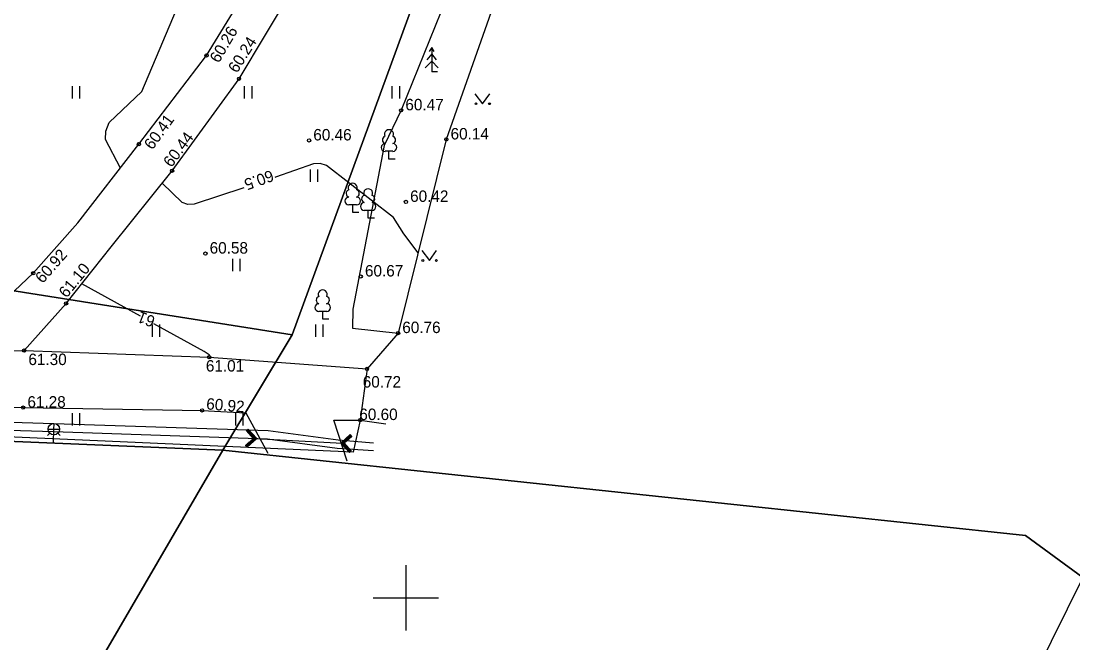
# Model space of a CAD drawing. Extents: x 641099 to 641614, y 6453870 to 6454751.
# Drawn here: x 641376.5 to 641440.8, y 6454147.2 to 6454185.3 of the extents above; entities that cross this region are included whole.
import ezdxf

# ---------------------------------------------------------------- set-up
doc = ezdxf.new("R2010")
doc.units = 0
for name, color, linetype in [('AED', 7, 'Continuous'), ('HALJASTUS', 7, 'Continuous'), ('HORISONTAAL-EH2000', 7, 'Continuous'), ('KORGUS-EH2000', 7, 'Continuous'), ('KTRASS', 7, 'Continuous'), ('MOOTPIIR', 7, 'Continuous'), ('PIIR', 7, 'Continuous'), ('PUU', 7, 'Continuous'), ('TEE', 7, 'Continuous'), ('TRUUP', 7, 'Continuous'), ('VKAEV', 7, 'Continuous'), ('VORK', 7, 'Continuous'), ('VTRASS', 7, 'Continuous')]:
    doc.layers.add(name, color=color, linetype=linetype)

msp = doc.modelspace()

# ---------------------------------------------------------------- linework, layer by layer
at = {"layer": 'AED'}
msp.add_line((641396.75, 6454166.5), (641399.526, 6454166.2), dxfattribs=at)
msp.add_lwpolyline([(641413.058, 6454210.43), (641409.507, 6454202.007), (641407.756, 6454199.082), (641404.925, 6454192.702), (641399.714, 6454179.831), (641398.668, 6454177.68), (641396.771, 6454167.663), (641396.75, 6454166.5)], dxfattribs=at)
at = {"layer": 'HALJASTUS'}
for p, q in [((641379.589, 6454181.308), (641379.589, 6454180.547)), ((641380.044, 6454181.308), (641380.044, 6454180.547)), ((641390.124, 6454181.308), (641390.124, 6454180.547)), ((641390.579, 6454181.308), (641390.579, 6454180.547)), ((641399.153, 6454181.308), (641399.153, 6454180.547)), ((641399.608, 6454181.308), (641399.608, 6454180.547)), ((641404.231, 6454180.842), (641404.694, 6454180.235)), ((641404.694, 6454180.235), (641405.14, 6454180.842)), ((641394.152, 6454176.206), (641394.152, 6454175.445)), ((641394.607, 6454176.206), (641394.607, 6454175.445)), ((641389.4, 6454170.742), (641389.4, 6454169.981)), ((641389.855, 6454170.742), (641389.855, 6454169.981)), ((641400.977, 6454171.247), (641401.441, 6454170.64)), ((641401.441, 6454170.64), (641401.886, 6454171.247)), ((641384.481, 6454166.721), (641384.481, 6454165.96)), ((641384.936, 6454166.721), (641384.936, 6454165.96)), ((641394.481, 6454166.721), (641394.481, 6454165.96)), ((641394.936, 6454166.721), (641394.936, 6454165.96)), ((641379.589, 6454161.308), (641379.589, 6454160.547)), ((641380.044, 6454161.308), (641380.044, 6454160.547)), ((641389.589, 6454161.308), (641389.589, 6454160.547)), ((641390.044, 6454161.308), (641390.044, 6454160.547))]:
    msp.add_line(p, q, dxfattribs=at)
for centre in [(641404.293, 6454180.235), (641405.122, 6454180.235), (641401.04, 6454170.64), (641401.869, 6454170.64)]:
    msp.add_circle(centre, 0.055, dxfattribs=at)
at = {"layer": 'HORISONTAAL-EH2000'}
for points in [[(641382.546, 6454176.294), (641381.634, 6454178.048), (641381.65, 6454178.552), (641381.869, 6454179.082), (641383.85, 6454180.984), (641386.424, 6454187.091), (641389.908, 6454190.894), (641390.186, 6454191.307), (641390.331, 6454191.772), (641390.412, 6454192.626)], [(641400.752, 6454171.119), (641399.888, 6454172.267), (641399.256, 6454173.272), (641395.143, 6454176.464), (641394.765, 6454176.581), (641394.353, 6454176.565), (641392.026, 6454175.739), (641391.991, 6454175.727)], [(641390.088, 6454175.091), (641387.066, 6454174.081), (641386.675, 6454174.071), (641386.333, 6454174.182), (641385.103, 6454175.377)], [(641383.777, 6454167.23), (641380.188, 6454169.223)], [(641388.096, 6454164.712), (641387.975, 6454164.868), (641387.674, 6454165.066), (641384.598, 6454166.774)]]:
    msp.add_lwpolyline(points, dxfattribs=at)
at = {"layer": 'KORGUS-EH2000'}
for centre in [(641387.815, 6454183.193), (641389.801, 6454181.762), (641399.714, 6454179.831), (641383.683, 6454177.764), (641394.085, 6454177.988), (641402.479, 6454178.048), (641385.711, 6454176.135), (641400.005, 6454174.227), (641387.746, 6454171.064), (641377.22, 6454169.864), (641397.244, 6454169.662), (641379.227, 6454168.011), (641399.526, 6454166.2), (641376.662, 6454165.13), (641387.98, 6454164.721), (641397.63, 6454164.006), (641376.602, 6454161.64), (641387.541, 6454161.467), (641397.216, 6454160.878)]:
    msp.add_circle(centre, 0.1, dxfattribs=at)
at = {"layer": 'KTRASS'}
msp.add_lwpolyline([(641398.022, 6454158.99), (641395.808, 6454159.145), (641391.536, 6454159.711), (641378.455, 6454160.155), (641360.363, 6454160.709), (641351.887, 6454161.564), (641342.86, 6454163.894), (641339.174, 6454165.393), (641334.238, 6454168.019), (641329.983, 6454171.345), (641325.855, 6454175.673), (641322.233, 6454182.459), (641316.735, 6454194.666), (641312.795, 6454204.313), (641308.732, 6454215.817), (641305.568, 6454220.003), (641298.655, 6454226.081)], dxfattribs=at)
at = {"layer": 'MOOTPIIR'}
msp.add_lwpolyline([(641439.735, 6454271.597), (641438.474, 6454265.536), (641427.972, 6454252.96), (641430.949, 6454247.639), (641430.366, 6454244.281), (641430.273, 6454241.996), (641429.155, 6454238.644), (641423.233, 6454240.466), (641422.553, 6454238.046), (641420.651, 6454229.775), (641418.532, 6454222.78), (641412.825, 6454207.453), (641402.479, 6454178.048), (641399.526, 6454166.2), (641397.63, 6454164.006), (641397.216, 6454160.878), (641396.779, 6454158.917), (641362.27, 6454160.432)], dxfattribs=at)
at = {"layer": 'PIIR'}
for points in [[(641468.37, 6454625.1), (641503.5, 6454663.59), (641613.5, 6454638.14), (641569.11, 6454557.56), (641609.54, 6454550.16), (641499.63, 6454225.28), (641490.72, 6454229.86), (641476.8, 6454193.98), (641465.32, 6454199.56), (641441.4, 6454151.24), (641437.89, 6454153.82), (641388.82, 6454159.04), (641393.05, 6454166.1), (641431.57, 6454271.54), (641430.99, 6454297.97), (641429.64, 6454358.16), (641431.2, 6454405.02), (641432.8, 6454452.01), (641434.31, 6454499.07), (641435.88, 6454543.83), (641433.17, 6454586.67)], [(641348.14, 6454291.29), (641367.8, 6454297.97), (641430.99, 6454297.97), (641431.57, 6454271.54), (641393.05, 6454166.1), (641337.74, 6454174.84), (641313.62, 6454220.11), (641302.23, 6454241.46), (641354.66, 6454213.64)], [(641328.28, 6454170.64), (641305.35, 6454214.11), (641313.62, 6454220.11), (641337.74, 6454174.84), (641393.05, 6454166.1), (641388.82, 6454159.04), (641344.29, 6454160.9)], [(641361.61, 6454112.32), (641328.28, 6454170.64), (641344.29, 6454160.9), (641388.82, 6454159.04)], [(641361.61, 6454112.32), (641388.82, 6454159.04), (641437.89, 6454153.82), (641441.4, 6454151.24), (641432.69, 6454133.64), (641468.73, 6454099.59), (641410.31, 6454014.9)]]:
    msp.add_lwpolyline(points, close=True, dxfattribs=at)
at = {"layer": 'PUU'}
for p, q in [((641401.588, 6454183.68), (641401.438, 6454183.43)), ((641401.738, 6454183.43), (641401.588, 6454183.68)), ((641401.588, 6454183.68), (641401.588, 6454182.18)), ((641401.588, 6454183.28), (641401.288, 6454182.93)), ((641401.888, 6454182.93), (641401.588, 6454183.28)), ((641401.588, 6454182.83), (641401.188, 6454182.43)), ((641401.988, 6454182.43), (641401.588, 6454182.83)), ((641401.948, 6454182.18), (641401.588, 6454182.18)), ((641399.211, 6454177.322), (641398.731, 6454177.322)), ((641398.971, 6454176.847), (641398.971, 6454177.322)), ((641399.351, 6454176.847), (641398.971, 6454176.847)), ((641396.995, 6454174.046), (641396.515, 6454174.046)), ((641396.755, 6454173.571), (641396.755, 6454174.046)), ((641397.135, 6454173.571), (641396.755, 6454173.571)), ((641397.939, 6454173.709), (641397.459, 6454173.709)), ((641397.699, 6454173.234), (641397.699, 6454173.709)), ((641398.079, 6454173.234), (641397.699, 6454173.234)), ((641395.163, 6454167.523), (641394.683, 6454167.523)), ((641394.923, 6454167.048), (641394.923, 6454167.523)), ((641395.303, 6454167.048), (641394.923, 6454167.048))]:
    msp.add_line(p, q, dxfattribs=at)
for centre, radius, start, end in [((641398.971, 6454178.367), 0.277, 332.5799, 207.4201), ((641398.734, 6454177.559), 0.238, 90.0016, 269.3953), ((641398.801, 6454178.02), 0.233, 109.02174, 253.14154), ((641399.141, 6454178.02), 0.233, 286.85082, 70.98591), ((641399.208, 6454177.559), 0.238, 270.6047, 89.9984), ((641396.755, 6454175.091), 0.277, 332.5799, 207.4201), ((641396.518, 6454174.283), 0.238, 90.0016, 269.3953), ((641396.585, 6454174.743), 0.233, 109.02174, 253.14154), ((641396.925, 6454174.743), 0.233, 286.85082, 70.98591), ((641396.993, 6454174.283), 0.238, 270.6047, 89.9984), ((641397.529, 6454174.407), 0.233, 109.02174, 253.14154), ((641397.699, 6454174.754), 0.277, 332.5799, 207.4201), ((641397.869, 6454174.407), 0.233, 286.85082, 70.98591), ((641397.461, 6454173.947), 0.238, 90.0016, 269.3953), ((641397.936, 6454173.947), 0.238, 270.6047, 89.9984), ((641394.923, 6454168.568), 0.277, 332.5799, 207.4201), ((641394.753, 6454168.221), 0.233, 109.02174, 253.14154), ((641395.093, 6454168.221), 0.233, 286.85082, 70.98591), ((641394.686, 6454167.76), 0.238, 90.0016, 269.3953), ((641395.16, 6454167.76), 0.238, 270.6047, 89.9984)]:
    msp.add_arc(centre, radius, start, end, dxfattribs=at)
at = {"layer": 'TEE'}
for points in [[(641298.913, 6454247.21), (641299.655, 6454242.034), (641304.172, 6454231.228), (641308.207, 6454225.044), (641312.845, 6454217.42), (641316.166, 6454209.412), (641321.059, 6454197.275), (641325.817, 6454186.531), (641330.468, 6454178.933), (641331.015, 6454178.286), (641334.761, 6454174.61), (641335.693, 6454173.82), (641339.732, 6454171.021), (641343.354, 6454169.24), (641346.818, 6454167.928), (641348.637, 6454167.368), (641354.582, 6454166.029), (641362.104, 6454165.234), (641370.84, 6454165.091), (641376.662, 6454165.13), (641387.98, 6454164.721), (641397.63, 6454164.006)], [(641370.84, 6454165.091), (641374.125, 6454166.968), (641377.22, 6454169.864), (641379.954, 6454172.943), (641383.683, 6454177.764), (641387.815, 6454183.193), (641392.474, 6454190.815), (641395.629, 6454198.565), (641397.313, 6454206.137), (641399.139, 6454217.167), (641401.173, 6454226.08), (641403.883, 6454231.857), (641407.612, 6454236.253), (641411.532, 6454239.478), (641416.493, 6454241.258), (641420.11, 6454240.97), (641423.233, 6454240.466)], [(641376.662, 6454165.13), (641379.227, 6454168.011), (641381.976, 6454171.476), (641385.711, 6454176.135), (641389.801, 6454181.762), (641394.651, 6454189.846), (641397.852, 6454198.128), (641399.55, 6454205.459), (641401.302, 6454216.936), (641403.286, 6454225.494), (641405.875, 6454230.698), (641409.292, 6454234.479), (641412.978, 6454237.104), (641416.908, 6454238.578), (641419.61, 6454238.728), (641422.553, 6454238.046)], [(641340.174, 6454164.25), (641342.228, 6454165.589), (641347.578, 6454163.889), (641354.26, 6454162.541), (641361.927, 6454161.811), (641370.209, 6454161.731), (641376.602, 6454161.64), (641387.541, 6454161.467), (641390.218, 6454161.325), (641391.554, 6454158.842)], [(641396.41, 6454158.363), (641395.604, 6454160.879), (641397.216, 6454160.878), (641398.79, 6454160.654)]]:
    msp.add_lwpolyline(points, dxfattribs=at)
at = {"layer": 'TRUUP'}
for p, q in [((641390.254, 6454160.228), (641390.36, 6454160.323)), ((641390.881, 6454159.745), (641390.36, 6454160.323)), ((641390.207, 6454159.33), (641390.679, 6454159.755)), ((641390.679, 6454159.755), (641390.254, 6454160.228)), ((641390.255, 6454159.277), (641390.78, 6454159.75)), ((641390.258, 6454160.224), (641390.411, 6454160.266)), ((641390.276, 6454160.203), (641390.43, 6454160.245)), ((641390.287, 6454160.258), (641390.393, 6454160.286)), ((641390.295, 6454160.182), (641390.449, 6454160.224)), ((641390.302, 6454159.224), (641390.881, 6454159.745)), ((641390.78, 6454159.75), (641390.307, 6454160.275)), ((641390.314, 6454160.161), (641390.468, 6454160.203)), ((641390.328, 6454160.295), (641390.374, 6454160.307)), ((641390.333, 6454160.141), (641390.486, 6454160.182)), ((641390.351, 6454160.12), (641390.505, 6454160.162)), ((641390.37, 6454160.099), (641390.524, 6454160.141)), ((641390.389, 6454160.078), (641390.543, 6454160.12)), ((641390.408, 6454160.057), (641390.561, 6454160.099)), ((641390.426, 6454160.036), (641390.58, 6454160.078)), ((641390.445, 6454160.016), (641390.599, 6454160.058)), ((641390.464, 6454159.995), (641390.618, 6454160.037)), ((641390.482, 6454159.974), (641390.636, 6454160.016)), ((641390.501, 6454159.953), (641390.655, 6454159.995)), ((641390.52, 6454159.932), (641390.674, 6454159.974)), ((641390.536, 6454159.626), (641390.841, 6454159.709)), ((641390.539, 6454159.912), (641390.692, 6454159.954)), ((641390.557, 6454159.891), (641390.711, 6454159.933)), ((641390.576, 6454159.87), (641390.73, 6454159.912)), ((641390.577, 6454159.663), (641390.88, 6454159.746)), ((641390.595, 6454159.849), (641390.749, 6454159.891)), ((641390.614, 6454159.828), (641390.767, 6454159.87)), ((641390.618, 6454159.7), (641390.861, 6454159.766)), ((641390.632, 6454159.808), (641390.786, 6454159.85)), ((641390.651, 6454159.787), (641390.805, 6454159.829)), ((641390.66, 6454159.737), (641390.842, 6454159.787)), ((641390.67, 6454159.766), (641390.824, 6454159.808)), ((641390.78, 6454159.75), (641396.13, 6454159.46)), ((641396.608, 6454159.986), (641396.029, 6454159.465)), ((641396.655, 6454159.933), (641396.13, 6454159.46)), ((641396.498, 6454159.696), (641396.193, 6454159.612)), ((641396.703, 6454159.88), (641396.231, 6454159.455)), ((641396.539, 6454159.733), (641396.234, 6454159.65)), ((641396.581, 6454159.77), (641396.276, 6454159.687)), ((641396.622, 6454159.807), (641396.317, 6454159.724)), ((641396.663, 6454159.844), (641396.358, 6454159.761)), ((641396.702, 6454159.881), (641396.399, 6454159.798)), ((641396.684, 6454159.902), (641396.441, 6454159.836)), ((641396.665, 6454159.923), (641396.482, 6454159.873)), ((641396.646, 6454159.943), (641396.523, 6454159.91)), ((641396.628, 6454159.964), (641396.565, 6454159.947)), ((641396.703, 6454159.88), (641396.608, 6454159.986)), ((641390.207, 6454159.33), (641390.302, 6454159.224)), ((641390.208, 6454159.329), (641390.511, 6454159.412)), ((641390.226, 6454159.308), (641390.469, 6454159.374)), ((641390.245, 6454159.287), (641390.428, 6454159.337)), ((641390.247, 6454159.366), (641390.552, 6454159.449)), ((641390.264, 6454159.267), (641390.387, 6454159.3)), ((641390.282, 6454159.246), (641390.345, 6454159.263)), ((641390.288, 6454159.403), (641390.593, 6454159.486)), ((641390.329, 6454159.44), (641390.634, 6454159.523)), ((641390.371, 6454159.477), (641390.676, 6454159.56)), ((641390.412, 6454159.514), (641390.717, 6454159.598)), ((641390.453, 6454159.551), (641390.758, 6454159.635)), ((641390.494, 6454159.589), (641390.8, 6454159.672)), ((641396.029, 6454159.465), (641396.55, 6454158.887)), ((641396.333, 6454159.547), (641396.03, 6454159.464)), ((641396.292, 6454159.51), (641396.049, 6454159.444)), ((641396.25, 6454159.473), (641396.068, 6454159.423)), ((641396.374, 6454159.584), (641396.069, 6454159.501)), ((641396.24, 6454159.444), (641396.086, 6454159.402)), ((641396.259, 6454159.423), (641396.105, 6454159.381)), ((641396.416, 6454159.621), (641396.11, 6454159.538)), ((641396.278, 6454159.402), (641396.124, 6454159.36)), ((641396.13, 6454159.46), (641396.603, 6454158.935)), ((641396.296, 6454159.382), (641396.143, 6454159.34)), ((641396.457, 6454159.659), (641396.152, 6454159.575)), ((641396.315, 6454159.361), (641396.161, 6454159.319)), ((641396.334, 6454159.34), (641396.18, 6454159.298)), ((641396.353, 6454159.319), (641396.199, 6454159.277)), ((641396.371, 6454159.298), (641396.218, 6454159.256)), ((641396.231, 6454159.455), (641396.656, 6454158.982)), ((641396.39, 6454159.278), (641396.236, 6454159.236)), ((641396.409, 6454159.257), (641396.255, 6454159.215)), ((641396.428, 6454159.236), (641396.274, 6454159.194)), ((641396.446, 6454159.215), (641396.292, 6454159.173)), ((641396.465, 6454159.194), (641396.311, 6454159.152)), ((641396.484, 6454159.174), (641396.33, 6454159.132)), ((641396.502, 6454159.153), (641396.349, 6454159.111)), ((641396.521, 6454159.132), (641396.367, 6454159.09)), ((641396.54, 6454159.111), (641396.386, 6454159.069)), ((641396.559, 6454159.09), (641396.405, 6454159.048)), ((641396.577, 6454159.069), (641396.424, 6454159.028)), ((641396.596, 6454159.049), (641396.442, 6454159.007)), ((641396.615, 6454159.028), (641396.461, 6454158.986)), ((641396.634, 6454159.007), (641396.48, 6454158.965)), ((641396.652, 6454158.986), (641396.499, 6454158.944)), ((641396.623, 6454158.952), (641396.517, 6454158.924)), ((641396.582, 6454158.915), (641396.536, 6454158.903)), ((641396.656, 6454158.982), (641396.55, 6454158.887))]:
    msp.add_line(p, q, dxfattribs=at)
at = {"layer": 'VKAEV'}
for p, q in [((641378.13, 6454160.321), (641378.83, 6454160.321)), ((641378.233, 6454160.074), (641378.093, 6454159.934)), ((641378.727, 6454160.074), (641378.867, 6454159.934))]:
    msp.add_line(p, q, dxfattribs=at)
msp.add_circle((641378.48, 6454160.321), 0.35, dxfattribs=at)
at = {"layer": 'VORK'}
for p, q in [((641400, 6454152), (641400, 6454148)), ((641398, 6454150), (641402, 6454150))]:
    msp.add_line(p, q, dxfattribs=at)
at = {"layer": 'VTRASS'}
for points in [[(641398.016, 6454159.455), (641395.859, 6454159.643), (641391.578, 6454160.21), (641378.472, 6454160.655), (641360.396, 6454161.208), (641351.975, 6454162.058), (641343.017, 6454164.37), (641339.386, 6454165.846), (641334.512, 6454168.44), (641330.32, 6454171.716), (641326.264, 6454175.969), (641322.682, 6454182.68), (641317.195, 6454194.863), (641313.262, 6454204.491), (641309.178, 6454216.057), (641305.936, 6454220.345), (641298.873, 6454226.354), (641300.133, 6454232.018)], [(641378.455, 6454159.48), (641378.48, 6454160.321), (641378.49, 6454160.655)]]:
    msp.add_lwpolyline(points, dxfattribs=at)

# ---------------------------------------------------------------- texts
at = {"layer": 'HORISONTAAL-EH2000'}
for s, rotation, p in [('60.5', 199.66421, (641391.767, 6454176.197)), ('61', 159.25487, (641384.734, 6454167.182))]:
    msp.add_text(s, height=0.7, rotation=rotation, dxfattribs=at).set_placement(p)
at = {"layer": 'KORGUS-EH2000'}
for s, rotation, p in [(' 60.26', 59.59473, (641388.433, 6454182.455)), (' 60.24', 57.87285, (641389.539, 6454181.844)), (' 60.41', 54.01734, (641384.35, 6454177.157)), (' 60.44', 53.24244, (641385.512, 6454176.086)), (' 60.92', 48.7014, (641377.623, 6454169.002)), (' 61.10', 50.68909, (641379.089, 6454168.106)), (' 60.92', 355.33909, (641387.517, 6454161.554))]:
    msp.add_text(s, height=0.7, rotation=rotation, dxfattribs=at).set_placement(p)
for s, p in [(' 60.47', (641399.714, 6454179.831)), (' 60.46', (641394.085, 6454177.988)), (' 60.14', (641402.479, 6454178.048)), (' 60.42', (641400.005, 6454174.227)), (' 60.58', (641387.746, 6454171.064)), (' 60.67', (641397.244, 6454169.662)), (' 60.76', (641399.526, 6454166.2)), (' 61.30', (641376.662, 6454164.242)), (' 61.01', (641387.514, 6454163.845)), (' 60.72', (641397.108, 6454162.868)), (' 61.28', (641376.602, 6454161.64)), (' 60.60', (641396.899, 6454160.878))]:
    msp.add_text(s, height=0.7, dxfattribs=at).set_placement(p)

doc.saveas('drawing.dxf')
